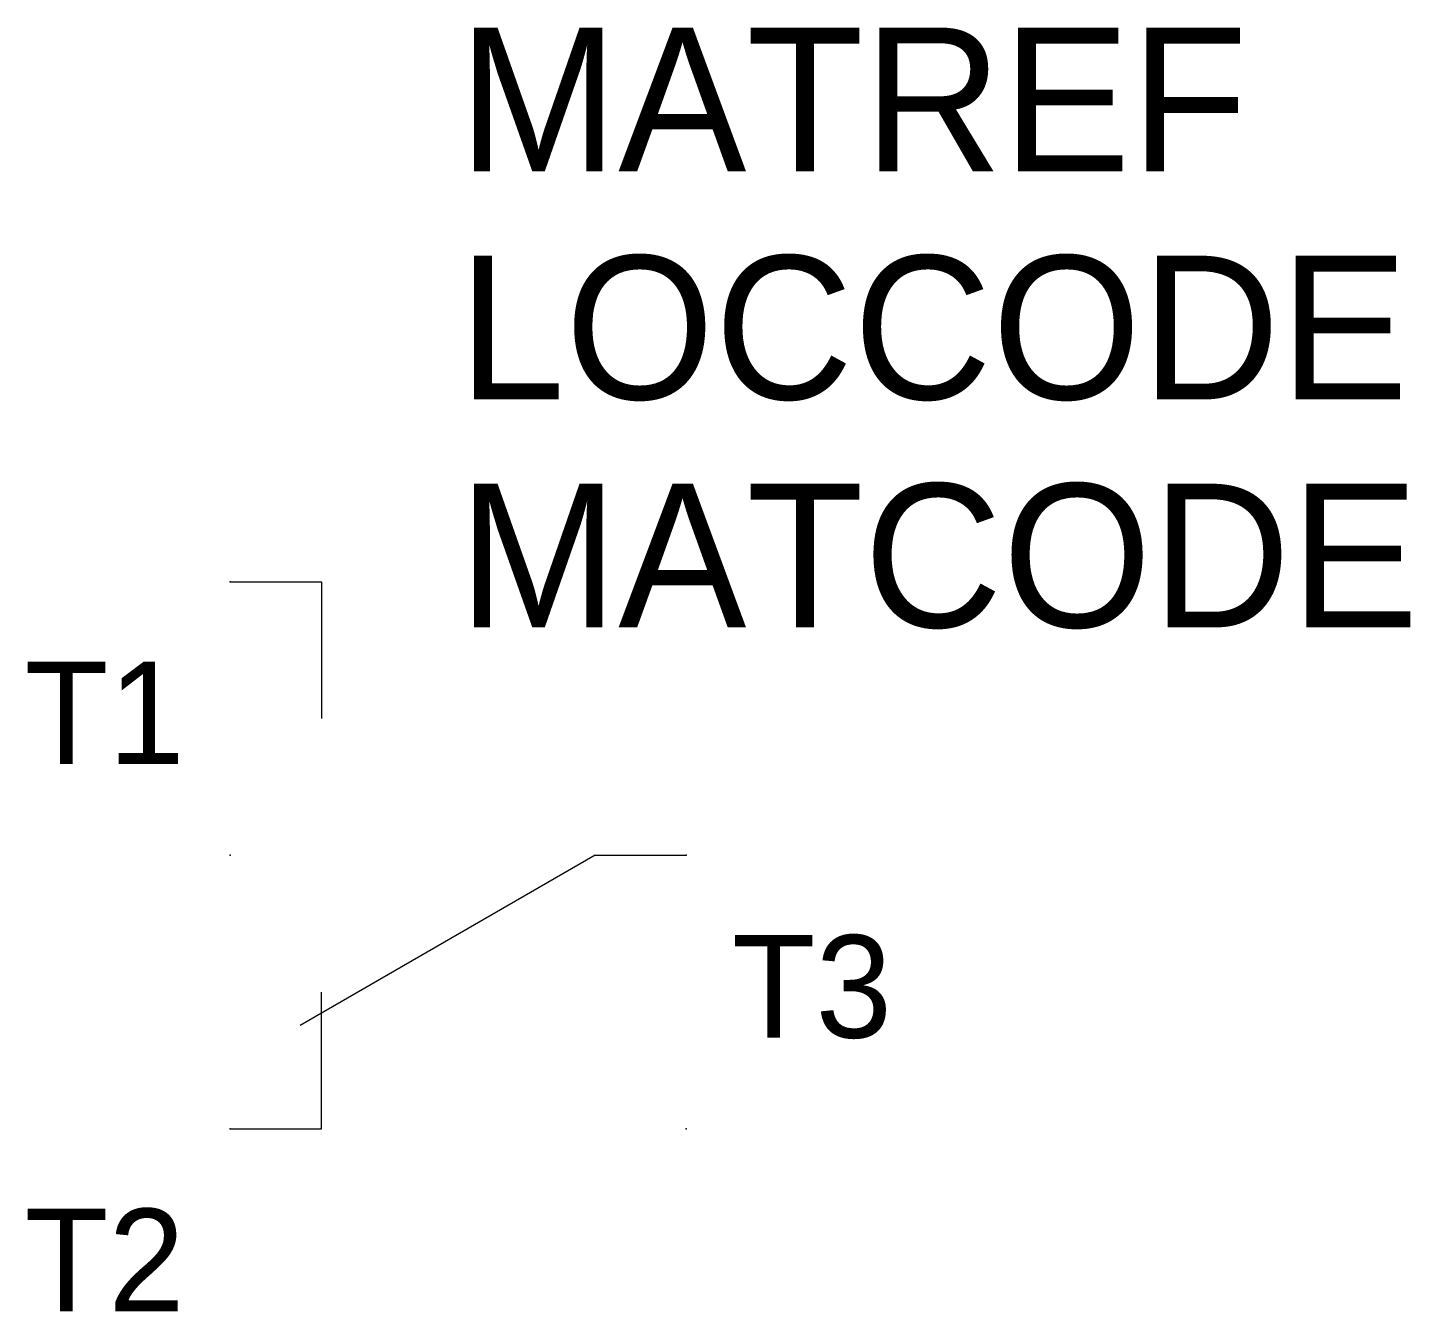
# Model space of a CAD drawing. Extents: x -9.4 to 20.9, y -10 to 18.1.
import ezdxf
from ezdxf.enums import TextEntityAlignment as Align

# ---------------------------------------------------------------- set-up
doc = ezdxf.new("R2010")
doc.units = 0
doc.layers.get('0').update_dxf_attribs({"linetype": 'CONTINUOUS'})
doc.layers.add('C', color=6, linetype='CONTINUOUS')
doc.layers.add('T2', color=1, linetype='CONTINUOUS')

msp = doc.modelspace()

# ---------------------------------------------------------------- linework, layer by layer
at = {"color": 0}
for p, q in [((-5, 6), (-3, 6)), ((-3, 6), (-3, 3)), ((3, 0), (-3.464, -3.732)), ((3, 0), (5, 0)), ((-3, -6), (-3, -3)), ((-5, -6), (-3, -6))]:
    msp.add_line(p, q, dxfattribs=at)
at = {"layer": 'C', "color": 0, "linetype": 'CONTINUOUS'}
for p in [(-5, 6), (-5, 0), (5, 0), (-5, -6), (5, -6)]:
    msp.add_point(p, dxfattribs=at)

# ---------------------------------------------------------------- texts
at = {"color": 0, "linetype": 'CONTINUOUS'}
for tag, p in [('MATREF', (0, 15)), ('LOCCODE', (0, 10)), ('MATCODE', (0, 5))]:
    msp.add_attdef(tag, p, '', height=3.15, dxfattribs=at)
at = {"layer": 'T2', "color": 0, "linetype": 'CONTINUOUS'}
for tag, p in [('T1', (-6, 2)), ('T2', (-6, -10))]:
    msp.add_attdef(tag, text='', height=2.25, dxfattribs=at).set_placement(p, align=Align.RIGHT)
msp.add_attdef('T3', (6, -4), '', height=2.25, dxfattribs=at)

doc.saveas('drawing.dxf')
